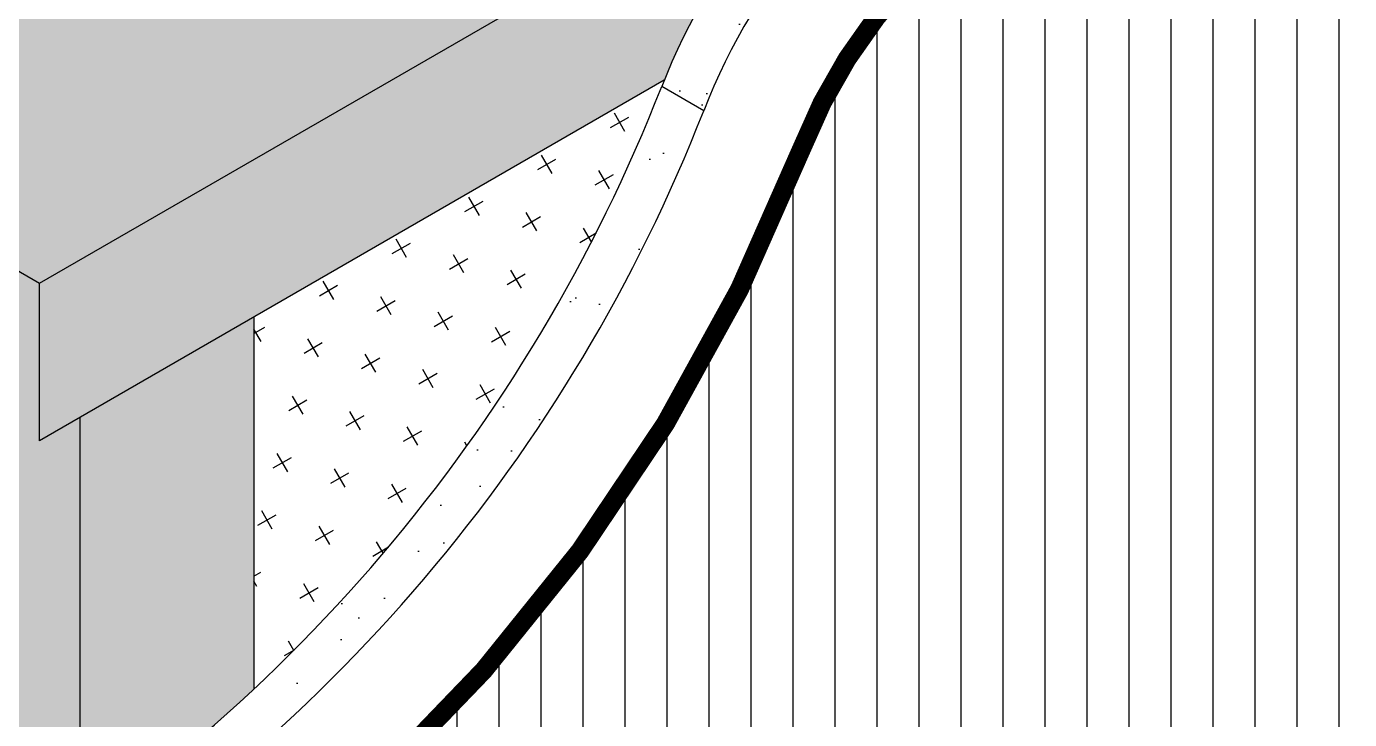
# Model space of a CAD drawing. Extents: x 0 to 51, y 0 to 66.
# Drawn here: x 11.45 to 17.75, y 50.1 to 53.4 of the extents above; entities that cross this region are included whole.
import ezdxf

# ---------------------------------------------------------------- set-up
doc = ezdxf.new("R2010")
doc.units = 0
doc.header["$LTSCALE"] = 1.5
doc.header["$MEASUREMENT"] = 0
doc.linetypes.add('DASHED', pattern=[0.75, 0.5, -0.25])
for name, color, linetype in [('INSULATION', 40, 'CONTINUOUS'), ('STRUCTURE', 252, 'CONTINUOUS'), ('STRUCTURE_SHADING', 254, 'CONTINUOUS'), ('TYVEK', 160, 'DASHED')]:
    doc.layers.add(name, color=color, linetype=linetype)

msp = doc.modelspace()

# ---------------------------------------------------------------- hatches: boundary and pattern name
at = {"layer": 'INSULATION'}
h = msp.add_hatch(dxfattribs=at)
h.set_pattern_fill('CROSS', color=256, scale=0.8, angle=30, style=0)
h.set_pattern_definition([(30, (49.09751116178141, 4.924996411535446), (0.07320508075688777, 0.2732050807568878), [0.1, -0.3]), (120, (49.16581243197064, 4.906695141346224), (-0.2732050807568877, 0.07320508075688778), [0.09999999999999998, -0.2999999999999999])])
h.paths.add_polyline_path([(14.47180340240628, 53.11620966555505, -0.002697782752145813), (14.48374711921597, 53.14629901499383), (12.53048966404446, 52.01858529745391), (12.53048966404446, 50.24809310644477, 0.1117390363348029)])
at = {"layer": 'STRUCTURE', "linetype": 'CONTINUOUS'}
h = msp.add_hatch(dxfattribs=at)
h.set_pattern_fill('AR-SAND', color=256, scale=0.25, style=0)
h.set_pattern_definition([(37.50000000000001, (49.09751116178141, 4.924996411535446), (-0.01574833952740204, 0.4817059422532897), [0, -0.38, 0, -0.425, 0, -0.40625]), (7.499999999999999, (49.09751116178141, 4.924996411535446), (0.4424441763169318, 0.7055365163074351), [0, -0.205, 0, -0.3425, 0, -0.13125]), (327.5, (48.79001116178141, 4.924996411535446), (0.7785354654378738, 0.001414763384241124), [0, -0.125, 0, -0.45, 0, -0.5875]), (317.5, (48.79001116178141, 4.924996411535446), (0.7515316511430733, 0.2194188912335623), [0, -0.0625, 0, -0.295, 0, -0.3375])])
h.paths.add_polyline_path([(8.946133506890718, 52.84543114410131), (8.746261993074405, 52.9608270164065), (8.743898353045218, 47.16864377873409), (8.946133506890561, 47.05188325822187)])
h.paths.add_polyline_path([(11.35317361018314, 49.10009185551912), (11.15317361018321, 49.21556190935701), (11.15162970861951, 45.77853943245697), (11.35317361018313, 45.66217800663569), (11.35317361018314, 48.52538279165341)])
h.paths.add_polyline_path([(11.32419475930429, 54.21840544833173), (11.12264041253017, 54.33477290469809), (8.746262786217876, 52.96277064245049), (8.746261993074405, 52.9608270164065), (8.946133506890718, 52.8454311441013)])
h.paths.add_polyline_path([(14.67180340240621, 53.00073961171714), (14.47180340240627, 53.11620966555503, -0.1677888247571627), (11.15317361018321, 49.21556190935701), (11.35317361018314, 49.10009185551912, 0.1677888247571629)])
h.paths.add_polyline_path([(15.96609563460745, 54.50705993411943), (15.76609563460752, 54.62252998795731, 0.1702997748268003), (14.47180340240627, 53.11620966555503), (14.6718034024062, 53.00073961171714, -0.1702997748268008)])
h.paths.add_polyline_path([(17.23131892916538, 55.23753694381747), (17.03131892916543, 55.35300699765538), (15.76609563460752, 54.62252998795731), (15.96609563460745, 54.50705993411943)])
at = {"layer": 'STRUCTURE_SHADING', "linetype": 'CONTINUOUS'}
h = msp.add_hatch(color=256, dxfattribs=at)
h.paths.add_polyline_path([(15.69139995154832, 54.59353770282849), (17.01907914307131, 55.36007364145163), (16.05922750750845, 55.91424424162595), (12.22307165769042, 53.69943862908014), (11.32419475930428, 54.21840544833172), (9.651851065028822, 53.25287736626419), (11.51057959897742, 52.17973994683852)])
h.paths.add_polyline_path([(14.48374711921598, 53.14629901499383, -0.1675250257513284), (15.76609563460754, 54.62252998795731), (17.03131892916543, 55.35300699765536), (17.0190791430713, 55.36007364145163), (15.69139995154832, 54.59353770282848), (11.51057959897752, 52.17973994683859), (11.51057959897768, 51.42973994683839)])
h.paths.add_polyline_path([(9.651851065028822, 53.25287736626419), (9.651851065028843, 52.5028773662642), (10.30137011786715, 52.87787736626419)], flags=17)
h = msp.add_hatch(color=256, dxfattribs=at)
h.paths.add_polyline_path([(12.53048966404446, 52.01858529745391), (11.70132655097028, 51.53986775091841), (11.70132655097028, 49.57079314437278, 0.03415585175387559), (12.53048966404446, 50.24809310644477)])
h.paths.add_polyline_path([(11.70132655097029, 51.53986775091843), (11.51057959897767, 51.4297399468384), (11.51057959897753, 52.17973994683846), (11.38095069834883, 52.2545812275112), (11.38095069834883, 49.35533738787292, 0.01230463509095404), (11.70132655097028, 49.57079314437279)])
at = {"layer": 'TYVEK', "linetype": 'CONTINUOUS'}
h = msp.add_hatch(dxfattribs=at)
h.set_pattern_fill('_USER', color=23, scale=0.2, angle=90, style=0, pattern_type=0)
h.set_pattern_definition([(90, (49.09751116178141, 4.924996411535446), (-0.2, 1.224606353822377e-17), [])])
edge = h.paths.add_edge_path()
edge.add_line((19.00069449996498, 54.57254105959349), (17.23131892916536, 53.55099159749478))
edge.add_line((17.23131892916536, 53.55099159749478), (17.23131892916537, 54.66018667462781))
edge.add_line((17.23131892916537, 54.66018667462781), (16.21609563460756, 54.07404723222727))
edge.add_arc((17.4660956346077, 51.90898372276609), 2.500000000000151, 120.0000000000018, 158.6589515286076)
edge.add_arc((7.364268972806933, 55.85586108229501), 8.345494124115671, 298.5529721081193, 338.6589515286074, ccw=False)
edge.add_line((11.35317361018314, 48.52538279165341), (11.35317361018306, 37.04810823580926))
edge.add_line((11.35317361018306, 37.04810823580926), (13.62733024100299, 38.36126519661589))
edge.add_line((13.62733024100299, 38.36126519661589), (13.62733024100299, 44.5952130703034))
edge.add_arc((10.72508754254949, 51.67620829790602), 7.652679667545059, 292.2869418478326, 329.0152966518834)
edge.add_ellipse((17.34703080856182, 47.85936719909351), major_axis=(0.1041545791609349, 0.09263469999518924), ratio=0.9031737347499496, start_angle=16.499163029266697, end_angle=203.9304158709215, ccw=False)
edge.add_arc((10.7250875425495, 51.67620829790602), 7.652679667545059, 331.0751998971262, 350.3647184885427)
edge.add_arc((829.5192900515298, -89.39577897984007), 823.2054852282374, 169.9278906966484, 170.2230448405719, ccw=False)
edge = h.paths.add_edge_path(flags=16)
edge.add_ellipse((17.12289240337581, 49.86974815771882), major_axis=(0.1041545791609344, 0.09263469999518878), ratio=0.9031737347499492, start_angle=0, end_angle=360)
edge = h.paths.add_edge_path(flags=16)
edge.add_spline(control_points=[(17.08303223043735, 49.94485008701972), (17.1153541689941, 49.96676963424631), (17.16922594105068, 50.00330348414832), (17.18203324854504, 49.88413801490584), (17.12293115239349, 49.8578388272347), (17.08303223043735, 49.84008464752319)], knot_values=[0, 0, 0, 0, 0.08524151815436572, 0.1420741403770343, 0.2601567206604724, 0.2601567206604724, 0.2601567206604724, 0.2601567206604724], degree=3, periodic=0)
edge.add_line((17.08303223043735, 49.84008464752318), (17.08303223043735, 49.94485008701972))
edge = h.paths.add_edge_path(flags=16)
edge.add_spline(control_points=[(15.94987044283452, 48.71631302686183), (15.9360137779393, 48.80360983356501), (15.91025675826261, 48.96587871896924), (15.66085358279159, 48.98091245598366), (15.43873465961639, 48.94547474447005), (15.23490231497793, 48.78682572336842), (15.17531871518484, 48.53266276180671), (15.20253898805649, 48.3791744967783), (15.21771466243934, 48.29360268996196)], knot_values=[0, 0, 0, 0, 0.2331037272821067, 0.433297430205648, 0.6411983289952413, 0.9281811223988924, 1.133837944138113, 1.392956665632416, 1.392956665632416, 1.392956665632416, 1.392956665632416], degree=3, periodic=0)
edge.add_spline(control_points=[(15.21771466243926, 48.29360268996196), (15.23931173406158, 48.24419186800492), (15.30537779046695, 48.09304275818414), (15.66179999831753, 48.10199397625183), (15.92762513164281, 48.32841187348273), (15.94385954035784, 48.54308048417732), (15.94987044283433, 48.62256302686176)], knot_values=[0, 0, 0, 0, 0.1531286692286295, 0.4684249548018221, 0.8650155717986745, 1.098190714087254, 1.098190714087254, 1.098190714087254, 1.098190714087254], degree=3, periodic=0)
edge = h.paths.add_edge_path(flags=0)
edge.add_spline(control_points=[(15.38723731848112, 48.5789766410612), (15.37278229855482, 48.59276059070148), (15.37278229855482, 48.61305675452808), (15.37404258374634, 48.6763989886044), (15.39688173847052, 48.71842162667348), (15.45723485269654, 48.7735423755212), (15.54152116165304, 48.81410257561368), (15.64453939134336, 48.82866227890684), (15.71620817969059, 48.81943490525011), (15.71841948513346, 48.76730201956001)], knot_values=[0.1693351350576057, 0.1693351350576057, 0.1693351350576057, 0.1693351350576057, 0.2360340609454792, 0.2360340609454792, 0.3507194281854419, 0.3507194281854419, 0.4654047954254047, 0.4654047954254047, 0.5437012250705168, 0.5437012250705168, 0.5437012250705168, 0.5437012250705168], degree=3, periodic=0)
h.paths.add_polyline_path([(16.46971728795947, 47.90435931491846, 0.022861088245715), (16.46209486797456, 47.89633784856683, -0.00502620237399275)], flags=16)
h.paths.add_polyline_path([(16.66178216698931, 47.94474113525482, -0.0009435784860127878), (16.66178216698933, 47.85946686704216, -0.2711281288700378), (16.59538005320628, 47.80740813179525, -0.4382804466269808), (16.54720343915678, 47.8466060052897, -0.3038765555787743), (16.56638998215852, 47.89177117150368, -0.1081086455132207)], flags=16)
edge = h.paths.add_edge_path(flags=16)
edge.add_ellipse((13.74078201739179, 48.68741502772483), major_axis=(0.104154579160885, 0.0926346999952503), ratio=0.9031737347498755, start_angle=213.8665434005348, end_angle=359.99999999996174, ccw=False)
edge.add_ellipse((13.74078201739179, 48.68741502772483), major_axis=(0.104154579160885, 0.0926346999952503), ratio=0.9031737347498755, start_angle=-3.83124643121846e-11, end_angle=213.8665434005348, ccw=False)
edge = h.paths.add_edge_path(flags=16)
edge.add_spline(control_points=[(13.70092184445333, 48.76251695702572), (13.73324378301007, 48.78443650425231), (13.78711555506666, 48.82097035415433), (13.79992286256102, 48.70180488491185), (13.74082076640947, 48.6755056972407), (13.70092184445333, 48.6577515175292)], knot_values=[0, 0, 0, 0, 0.2131037953859143, 0.3551853509425856, 0.6503918016511808, 0.6503918016511808, 0.6503918016511808, 0.6503918016511808], degree=3, periodic=0)
edge.add_line((13.70092184445332, 48.65775151752921), (13.70092184445333, 48.76251695702574))
edge = h.paths.add_edge_path(flags=16)
edge.add_line((12.5111507388815, 48.01649771275544), (12.52591628240978, 47.98895154026398))
edge.add_spline(control_points=[(12.5259163389317, 47.98895157055971), (12.41574486106089, 47.92989647829906), (12.23583696260654, 47.83346065164979), (12.0692460649888, 47.74760529527583), (11.99517126242893, 47.7211613392643)], knot_values=[0.562120166402754, 0.562120166402754, 0.562120166402754, 0.562120166402754, 0.9308490263282125, 1.164247282882431, 1.164247282882431, 1.164247282882431, 1.164247282882431], degree=3, periodic=0)
edge.add_spline(control_points=[(11.49751117193762, 47.83270157055974), (11.50192814039745, 47.8046500802191), (11.52585009096753, 47.65272543519393), (11.79337267624253, 47.6601830386988), (11.95628996787087, 47.7072811099902), (11.99517126242893, 47.7211613392643)], knot_values=[0, 0, 0, 0, 0.08117017326888686, 0.4396112153314843, 0.5621201664027539, 0.5621201664027539, 0.5621201664027539, 0.5621201664027539], degree=3, periodic=0)
edge.add_line((11.99517126242893, 47.72116133926431), (11.98466732896784, 47.7505898392239))
edge.add_spline(control_points=[(11.52876484788674, 47.83513962576702), (11.53541450781174, 47.79347608920656), (11.54266963892841, 47.76334917539966), (11.58070660466718, 47.72456904569156), (11.61235482908678, 47.71113777608002), (11.73415596372677, 47.69187664514154), (11.84285286341262, 47.70843729815237), (11.94650083668745, 47.73764736187603), (11.965883115282, 47.74388517797929), (11.98466732896783, 47.75058983922391)], knot_values=[0.001174582396085617, 0.001174582396085617, 0.001174582396085617, 0.001174582396085617, 0.06209760817134347, 0.06209760817134347, 0.1241952163426869, 0.1241952163426869, 0.2504807632611225, 0.2504807632611225, 0.2810519083259765, 0.2810519083259765, 0.2810519083259765, 0.2810519083259765], degree=3, periodic=0)
edge.add_spline(control_points=[(11.98466732896783, 47.75058983922391), (12.04347833435921, 47.77158128849079), (12.09642688520202, 47.79714892736936), (12.26582326011184, 47.88443995631095), (12.38843638807911, 47.95071473325975), (12.51115073888148, 48.01649771275543)], knot_values=[0.2810519083259765, 0.2810519083259765, 0.2810519083259765, 0.2810519083259765, 0.3767663101795581, 0.3767663101795581, 0.5821236414411975, 0.5821236414411975, 0.5821236414411975, 0.5821236414411975], degree=3, periodic=0)
edge = h.paths.add_edge_path(flags=16)
edge.add_spline(control_points=[(13.55432150592576, 49.02020157055974), (13.56724870437566, 48.97269691979819), (13.5976579739226, 48.86094944911928), (13.50289287361478, 48.70497057140256), (13.36144102232988, 48.54958484964885), (13.15598562318718, 48.35871953769409), (12.8591992814359, 48.17453933568961), (12.63638859525178, 48.05046776759414), (12.5259163389317, 47.98895157055971)], knot_values=[0, 0, 0, 0, 0.1428134558087522, 0.3359469485555873, 0.5033941970596514, 0.7833770798791209, 1.169237400013762, 1.548687782587653, 1.548687782587653, 1.548687782587653, 1.548687782587653], degree=3, periodic=0)
edge.add_line((12.52591633893168, 47.98895157055971), (12.51115079490575, 48.01649774388081))
edge.add_spline(control_points=[(12.51115073888131, 48.0164977127554), (12.72536361499886, 48.13577135380428), (12.943793379253, 48.24988095623583), (13.22299451030174, 48.46272747536207), (13.30458822732769, 48.5385160312528), (13.42631540689116, 48.66679482663078), (13.47251915849855, 48.71966595136674), (13.53573500885285, 48.82594531535201), (13.55013183495382, 48.87161136956293), (13.54095379898052, 48.94856022944332), (13.53394396373577, 48.97589317454537), (13.52622428291496, 49.00442235990965)], knot_values=[0.0002505584379334802, 0.0002505584379334802, 0.0002505584379334802, 0.0002505584379334802, 0.3681301305683303, 0.3681301305683303, 0.5353339496185356, 0.5353339496185356, 0.6400473331687101, 0.6400473331687101, 0.7273425474151587, 0.7273425474151587, 0.7705355621334626, 0.7705355621334626, 0.7705355621334626, 0.7705355621334626], degree=3, periodic=0)
edge.add_spline(control_points=[(13.52622428291496, 49.0044223599097), (13.50682010393547, 49.02483358473352), (13.48870326618033, 49.0428816146532), (13.40698844512134, 49.09298764489007), (13.30335527914011, 49.08712127883509), (13.12340840604472, 49.07309485007234), (13.03788925261696, 49.05566409764401), (12.80566402537905, 48.97649206618112), (12.67013020073043, 48.89667893293484), (12.53371843700196, 48.81548230579013)], knot_values=[0, 0, 0, 0, 0.04202121453356389, 0.04202121453356389, 0.1801113886157754, 0.1801113886157754, 0.3182015626979868, 0.3182015626979868, 0.5560477353908875, 0.5560477353908875, 0.5560477353908875, 0.5560477353908875], degree=3, periodic=0)
edge.add_spline(control_points=[(11.52876484789329, 47.83513962572729), (11.52889705865417, 47.91302547253544), (11.53059997967146, 47.98435638215584), (11.58427740432098, 48.10666213489883), (11.63352773038222, 48.16282801399074), (11.77565642100843, 48.2934141987435), (11.86902179375709, 48.36529697405968), (12.04573343330683, 48.5000983515173), (12.13464591835416, 48.56308924976141), (12.32738757896649, 48.68943700080219), (12.43056623021491, 48.75246977735686), (12.53371843700196, 48.81548230579013)], knot_values=[0.001204580648238207, 0.001204580648238207, 0.001204580648238207, 0.001204580648238207, 0.1148556554967574, 0.1148556554967574, 0.2297113109935148, 0.2297113109935148, 0.3984913275604529, 0.3984913275604529, 0.5672713441273911, 0.5672713441273911, 0.7479263056417517, 0.7479263056417517, 0.7479263056417517, 0.7479263056417517], degree=3, periodic=0)
edge.add_spline(control_points=[(12.53371843700196, 48.81548230579013), (12.67013020073043, 48.89667893293484), (12.80566402537905, 48.97649206618112), (13.03788925261696, 49.05566409764401), (13.12340840604472, 49.07309485007234), (13.30335527914011, 49.08712127883509), (13.40698844512134, 49.09298764489007), (13.48870326618033, 49.0428816146532), (13.50682010393547, 49.02483358473352), (13.52622428291496, 49.0044223599097)], knot_values=[0, 0, 0, 0, 0.2378461726929006, 0.2378461726929006, 0.3759363467751121, 0.3759363467751121, 0.5140265208573236, 0.5140265208573236, 0.5560477353908875, 0.5560477353908875, 0.5560477353908875, 0.5560477353908875], degree=3, periodic=0)
edge.add_spline(control_points=[(13.52622428291496, 49.00442235990965), (13.53394396373577, 48.97589317454537), (13.54095379898052, 48.94856022944332), (13.55013183495382, 48.87161136956293), (13.53573500885285, 48.82594531535201), (13.47251915849855, 48.71966595136674), (13.42631540689116, 48.66679482663078), (13.30458822732769, 48.5385160312528), (13.22299451030174, 48.46272747536207), (12.943793379253, 48.24988095623583), (12.72536361499886, 48.13577135380428), (12.51115073888131, 48.0164977127554)], knot_values=[0.0002505584379335346, 0.0002505584379335346, 0.0002505584379335346, 0.0002505584379335346, 0.04344357315623748, 0.04344357315623748, 0.1307387874026861, 0.1307387874026861, 0.2354521709528605, 0.2354521709528605, 0.4026559900030658, 0.4026559900030658, 0.7705355621334626, 0.7705355621334626, 0.7705355621334626, 0.7705355621334626], degree=3, periodic=0)
edge.add_line((12.51115079490576, 48.01649774388081), (12.52591633893169, 47.9889515705597))
edge.add_spline(control_points=[(12.5259163389317, 47.98895157055971), (12.63638859525178, 48.05046776759414), (12.8591992814359, 48.17453933568961), (13.15598562318718, 48.35871953769409), (13.36144102232988, 48.54958484964885), (13.50289287361478, 48.70497057140256), (13.5976579739226, 48.86094944911928), (13.56724870437566, 48.97269691979819), (13.55432150592576, 49.02020157055974)], knot_values=[0, 0, 0, 0, 0.379450382573891, 0.765310702708532, 1.045293585528001, 1.212740834032066, 1.405874326778901, 1.548687782587653, 1.548687782587653, 1.548687782587653, 1.548687782587653], degree=3, periodic=0)
edge.add_spline(control_points=[(13.55432150592576, 49.02020157055974), (13.5337095877346, 49.04202141262362), (13.46602070375697, 49.11367708019291), (13.27844731086338, 49.11954403222548), (13.06733617761282, 49.09952232045866), (12.80094159509896, 49.01090905343116), (12.62743949290262, 48.90763507532385), (12.51773469011813, 48.84233528207863)], knot_values=[0, 0, 0, 0, 0.08811402471601126, 0.2893636555553567, 0.514780541594511, 0.7372531946638193, 1.119813565634305, 1.119813565634305, 1.119813565634305, 1.119813565634305], degree=3, periodic=0)
edge.add_spline(control_points=[(11.49751117193762, 47.83270157055974), (11.49759552159315, 47.89751261364362), (11.4978515427288, 48.09422944372608), (11.78467723751692, 48.34127218835583), (12.12026205397009, 48.59954065439672), (12.38449182754414, 48.76094439307697), (12.51773469011813, 48.84233528207863)], knot_values=[0, 0, 0, 0, 0.1888088603176709, 0.5730795050637044, 1.030526813528306, 1.495852611283485, 1.495852611283485, 1.495852611283485, 1.495852611283485], degree=3, periodic=0)
edge.add_spline(control_points=[(12.51773469011813, 48.84233528207863), (12.62743949290262, 48.90763507532385), (12.80094159509896, 49.01090905343116), (13.06733617761282, 49.09952232045866), (13.27844731086338, 49.11954403222548), (13.46602070375697, 49.11367708019291), (13.5337095877346, 49.04202141262362), (13.55432150592576, 49.02020157055974)], knot_values=[0, 0, 0, 0, 0.3825603709704853, 0.6050330240397936, 0.830449910078948, 1.031699540918293, 1.119813565634305, 1.119813565634305, 1.119813565634305, 1.119813565634305], degree=3, periodic=0)
h.paths.add_polyline_path([(14.2579671465005, 48.21961400326227), (13.87070762008137, 46.74602961143792), (13.60844809366225, 46.59461400326234), (13.73061687731094, 47.05948575068629), (13.39194174271609, 47.71961400326227), (13.65420126913518, 47.87102961143779), (13.84576510821206, 47.49764317284414), (13.99570762008139, 48.06819839508665)], flags=16)
h.paths.add_polyline_path([(15.45135596830151, 47.25722313466648, -0.29702570383046), (15.29696236397393, 46.96091874828367, -0.0820093194063606), (15.23117767908202, 46.92864398211631, -0.5131396402509929), (14.99600277848637, 47.05345720752099, -0.2576403943727106), (15.15103812969713, 47.34224326208527, -0.5350210848521528)], flags=16)
h.paths.add_polyline_path([(15.30849410511698, 47.20849423830039, -0.4359844533382622), (15.21149800426524, 47.05228533608253, -0.4605665040660931), (15.12904786954912, 47.09658410241183, -0.2797514858282924), (15.16361693154485, 47.21658215759971, -0.4603151700988702)], flags=0)
h.paths.add_polyline_path([(13.50019491818922, 48.17645157055971), (13.50019491818922, 47.92645157055973), (13.39194174271609, 47.86395157055971), (13.17543539177007, 47.7389515705597), (13.17543539176996, 46.73895157055972), (12.85067586535082, 46.55145157055972), (12.85067586535082, 47.55145157055966), (12.52591633893167, 47.36395157055971), (12.52591633893167, 47.61395157055971)], flags=16)
h.paths.add_polyline_path([(12.64295382283479, 48.16154551589036, -0.5736723652122873), (12.61966633893167, 48.17516267291503), (12.61966633893179, 48.7931477246619), (12.62775531344168, 48.7976013143212, 0.2733997692986191), (12.61966633893179, 48.7839137672505), (12.61966633893167, 48.17516267291503, 0.5736723652122873), (12.64295382283479, 48.16154551589036), (12.77591633893167, 48.23636459431215), (12.77591633893167, 48.24550117941492, -0.2709125763481072), (12.76795382283479, 48.23188402239027)], flags=16)
h.paths.add_polyline_path([(14.68146106034735, 46.82819316483769, 0.05170444221685926), (14.68543118060121, 46.81612717942704, -0.0264088296633593)], flags=16)
h.paths.add_polyline_path([(12.52591633889541, 48.68980838723721), (12.52591633872124, 48.28414885429014, -0.2758007751185914), (12.50128180425782, 48.24288594944748), (12.33841633902955, 48.15510241170212), (12.3384163389394, 47.95938395945353), (12.30716633893157, 47.94254039135029), (12.30716633917485, 48.63825884367535), (12.45431360115777, 48.72963054957153, -0.5880955590562704)], flags=16)
h.paths.add_polyline_path([(12.49466633889542, 48.68980838725062), (12.49466633871712, 48.2748205095813), (12.33841633904581, 48.19060266926371), (12.33841633924352, 48.6208790254089), (12.47079875964949, 48.70308244136208, -0.5880955590585025)], flags=0)
h.paths.add_polyline_path([(12.18216633893179, 48.556207311279), (12.18216633893167, 47.90644941481906, -0.2934388249165382), (12.15479338184378, 47.86382388318304), (12.02979338184367, 47.80663385480207, -0.5462656304049816), (11.96341633893156, 47.84925938643809), (11.96341633893179, 48.39796641397512), (11.99466633893167, 48.42016189609203), (11.99466633893156, 47.84925938643809, 0.5462656304028374), (12.01679201990224, 47.83505087589281), (12.14179201990238, 47.89224090427378, 0.2934388249152842), (12.15091633893156, 47.90644941481912), (12.15091633893179, 48.53481701571121)], flags=16)
h.paths.add_polyline_path([(14.03779049932164, 46.68041327804662), (14.03779049932164, 46.22738927804673), (13.92009141156444, 46.15943567804679), (13.92009141156445, 46.21326439176009, -0.6959710472274534), (13.68322079103367, 46.16377451145105), (13.68322079103367, 46.47570236152013), (13.80091987879086, 46.54365596152012), (13.80091987879087, 46.25817265632134, 0.4598255834214913), (13.92009141156445, 46.30775452653351), (13.92009141156445, 46.6124596780467)], flags=16)
h.paths.add_polyline_path([(13.54097248423196, 46.59443508416958), (13.54097248423196, 46.39098500127017), (13.6417775170595, 46.44918481410883), (13.6417775170595, 46.31327761410881), (13.54097248423199, 46.25507780127019), (13.54097248423199, 46.10670408502029, -0.1014976844343987), (13.54097248423199, 46.1190878414933), (13.54097248423199, 46.25507780127019), (13.64177751705951, 46.31327761410881), (13.6417775170595, 46.44918481410882), (13.54097248423196, 46.39098500127017), (13.54097248423196, 46.59443508416959), (13.40506528423197, 46.51596902566481), (13.40506528423197, 46.3125189427654), (13.30426025140446, 46.25431912992676), (13.30426025140446, 46.11841192992674), (13.40506528423198, 46.17661174276538), (13.40506528423197, 46.02719714920586, -0.06769327737374013), (13.40506528423197, 46.05516275061598), (13.40506528423197, 46.17661174276538), (13.30426025140446, 46.11841192992675), (13.30426025140446, 46.25431912992676), (13.40506528423197, 46.3125189427654), (13.40506528423197, 46.51596902566482)], flags=16)
h.paths.add_polyline_path([(12.33071439769964, 47.43675121640967, -0.3537160203436517), (12.15750931694275, 47.13675121640966, -0.556012053037433), (11.97359732964226, 47.23821311440582, -0.3458248453514607), (12.15750931694275, 47.53675121640966, -0.546252201092799)], flags=16)
h.paths.add_polyline_path([(12.19384602700944, 47.36866848862486, -0.3537160203436518), (12.15054475682022, 47.29366848862485, -0.5560120530374328), (12.10456675999509, 47.31903396312389, -0.3458248453514605), (12.15054475682024, 47.39366848862485, -0.5462522010925506)], flags=0)
h.paths.add_polyline_path([(12.33071439769972, 41.64126924701811, -0.3537160203436517), (12.15750931694283, 41.3412692470181, -0.556012053037433), (11.97359732964234, 41.44273114501426, -0.3458248453514607), (12.15750931694283, 41.7412692470181, -0.546252201092799)], flags=16)
h.paths.add_polyline_path([(12.19384602700952, 41.5731865192333, -0.3537160203436518), (12.1505447568203, 41.49818651923329, -0.5560120530374328), (12.10456675999517, 41.52355199373233, -0.3458248453514605), (12.15054475682032, 41.59818651923329, -0.5462522010925506)], flags=0)

# ---------------------------------------------------------------- linework, layer by layer
at = {"layer": 'STRUCTURE'}
for p, q in [((11.51057959897753, 52.17973994683859), (15.69139995154832, 54.59353770282849)), ((14.48374711921597, 53.14629901499383), (11.51057959897767, 51.42973994683839)), ((11.51057959897767, 51.42973994683839), (11.51057959897753, 52.17973994683844))]:
    msp.add_line(p, q, dxfattribs=at)
at = {"layer": 'STRUCTURE', "linetype": 'CONTINUOUS'}
for p, q in [((9.651851065028815, 53.2528773662642), (11.51057959897765, 52.17973994683838)), ((14.6718034024062, 53.00073961171714), (14.47180340240627, 53.11620966555503)), ((12.53048966404446, 52.01858529745392), (12.53048966404446, 50.24809310644476)), ((11.70132655097028, 51.53986775091842), (11.70132655097028, 49.57079314437277))]:
    msp.add_line(p, q, dxfattribs=at)
for centre, radius, start, end in [((17.26609563460764, 52.02445377660406), 3, 120.0000000000024, 158.6589515286076), ((17.46609563460757, 51.90898372276617), 3, 120.0000000000024, 158.6589515286077), ((7.16426897280698, 55.9713311361329), 7.845494124115691, 300.5594794344531, 338.6589515286077), ((7.364268972806912, 55.85586108229501), 7.845494124115691, 300.5594794344531, 338.6589515286076)]:
    msp.add_arc(centre, radius, start, end, dxfattribs=at)
at = {"layer": 'TYVEK', "color": 23, "const_width": 0.09}
msp.add_lwpolyline([(11.35317361018314, 48.52538279165341, 0.1768038193504237), (15.13751877443977, 52.81878029689198, -0.1702997748268003), (16.21609563460756, 54.07404723222727), (17.23131892916537, 54.66018667462781)], format="xyb", dxfattribs=at)
at = {"layer": 'TYVEK', "const_width": 0.09}
msp.add_lwpolyline([(18.31707441692485, 50.55872600069091, 0.001582055006094077), (18.31707441692485, 50.55872600069091, -0.2620907641087269), (13.62733024100299, 44.5952130703034), (13.62733024100299, 38.3612651966159)], format="xyb", dxfattribs=at)

doc.saveas('drawing.dxf')
